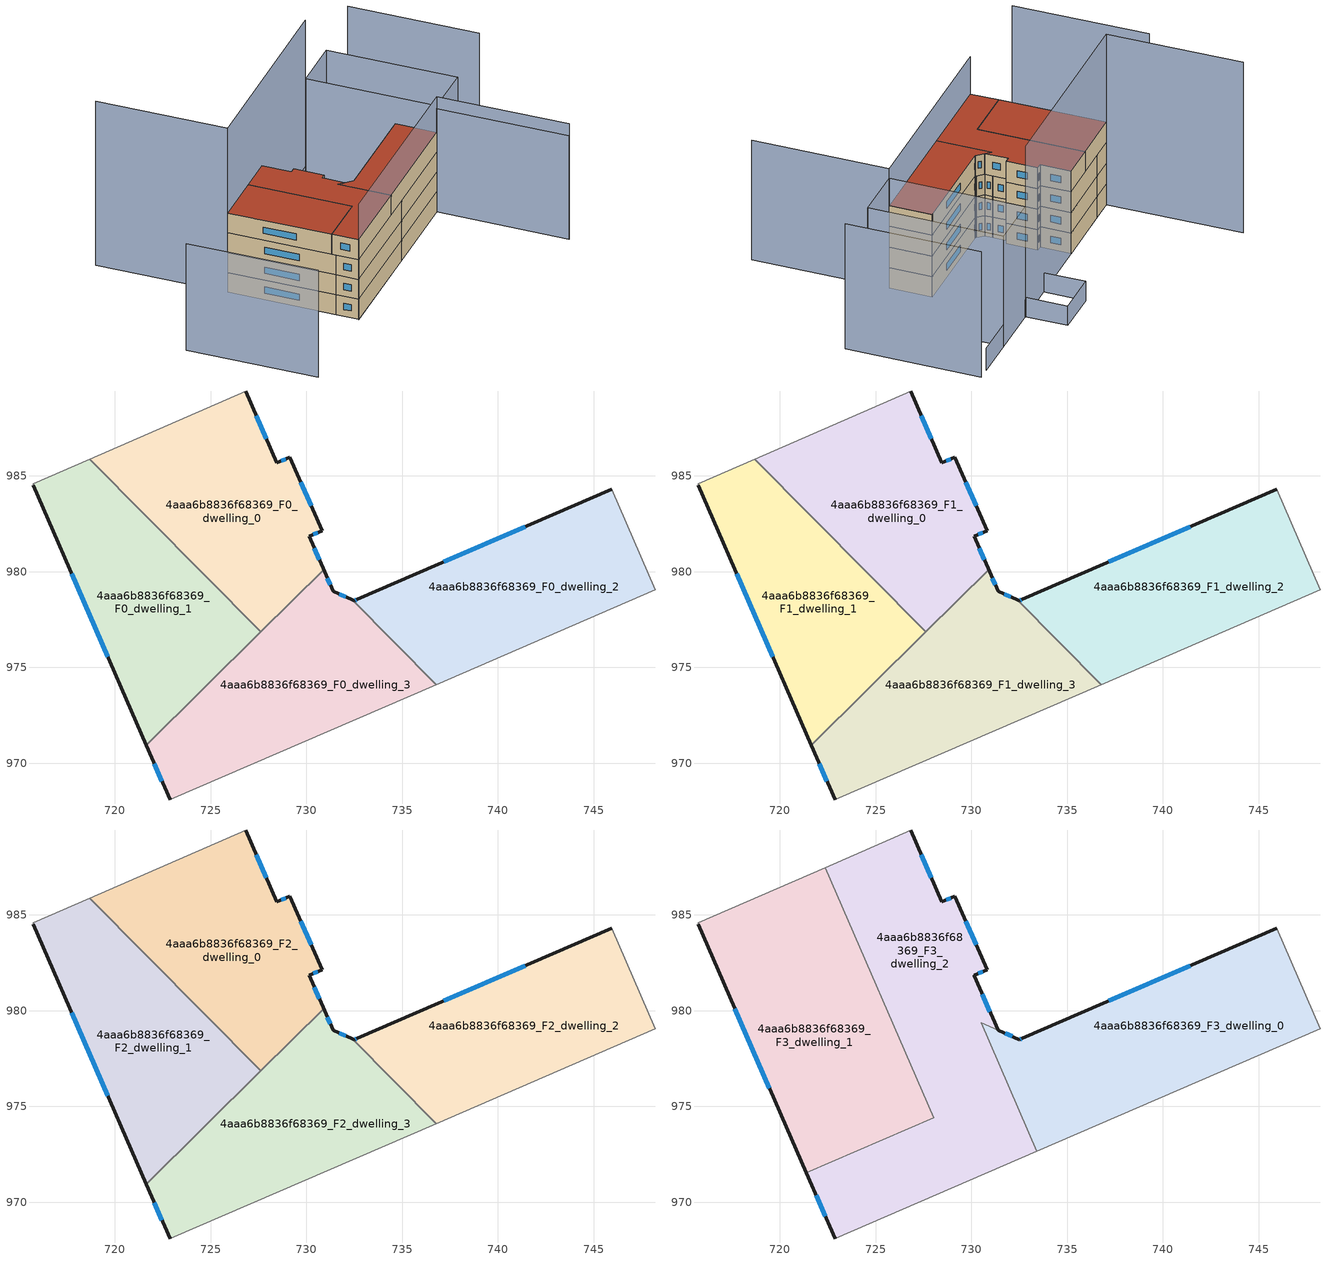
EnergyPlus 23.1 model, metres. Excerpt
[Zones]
4aaa6b8836f68369_F0_dwelling_0
 floor ground (EU_floor_Construction): 729.14,985.98 730.82,982.15 730.14,981.86 730.95,979.99 730.87,980.08 727.61,976.85 718.69,985.87 726.84,989.42 728.46,985.69 z0
 wall outside (EU_wall_Construction): 730.95,979.99 730.14,981.86 730.82,982.15 729.14,985.98 728.46,985.69 726.84,989.42 z0:3
 wall to 4aaa6b8836f68369_F0_dwelling_3 (EU_wall_Construction): 727.61,976.85 730.87,980.08 730.95,979.99 z0:3
 wall to 4aaa6b8836f68369_F0_dwelling_1 (EU_wall_Construction): 718.69,985.87 727.61,976.85 z0:3
 wall adiabatic (EU_wall_Construction): 726.84,989.42 718.69,985.87 z0:3
 window (EU_Window_Construction): 730.37,981.95 730.59,982.05 / 730.68,980.62 730.42,981.22 / 727.91,986.96 727.39,988.15 / 728.91,985.88 728.69,985.79 / 730.25,983.45 729.71,984.67 z1.02:1.98
4aaa6b8836f68369_F0_dwelling_1
 floor ground (EU_floor_Construction): 718.69,985.87 727.61,976.85 721.64,970.94 715.72,984.52 715.74,984.58 z0
 wall outside (EU_wall_Construction): 715.72,984.52 721.64,970.94 z0:3
 wall adiabatic (EU_wall_Construction): 718.69,985.87 715.74,984.58 715.72,984.52 z0:3
 wall to 4aaa6b8836f68369_F0_dwelling_3 (EU_wall_Construction): 721.64,970.94 727.61,976.85 z0:3
 window (EU_Window_Construction): 717.73,979.9 719.62,975.56 z1.02:1.98
4aaa6b8836f68369_F0_dwelling_2
 floor ground (EU_floor_Construction): 745.95,984.3 748.21,979.05 736.77,974.11 732.39,978.54 732.51,978.49 732.67,978.55 z0
 wall outside (EU_wall_Construction): 745.95,984.3 732.67,978.55 732.51,978.49 732.39,978.54 z0:3
 wall adiabatic (EU_wall_Construction): 736.77,974.11 748.21,979.05 745.95,984.3 z0:3
 wall to 4aaa6b8836f68369_F0_dwelling_3 (EU_wall_Construction): 732.39,978.54 736.77,974.11 z0:3
 window (EU_Window_Construction): 732.61,978.53 732.56,978.51 / 741.43,982.34 737.18,980.51 z1.02:1.98
4aaa6b8836f68369_F0_dwelling_3
 floor ground (EU_floor_Construction): 732.39,978.54 736.77,974.11 722.91,968.11 722.88,968.09 721.64,970.94 730.87,980.08 730.95,979.99 731.39,978.99 z0
 wall outside (EU_wall_Construction): 732.39,978.54 731.39,978.99 730.95,979.99 / 721.64,970.94 722.88,968.09 z0:3
 wall adiabatic (EU_wall_Construction): 722.88,968.09 722.91,968.11 736.77,974.11 z0:3
 window (EU_Window_Construction): 731.24,979.33 731.1,979.65 / 732.05,978.69 731.73,978.84 / 722.06,969.97 722.46,969.06 z1.02:1.98
4aaa6b8836f68369_F1_dwelling_0
 floor to 4aaa6b8836f68369_F0_dwelling_0 (EU_floor_Construction): 729.14,985.98 730.82,982.15 730.14,981.86 730.95,979.99 730.87,980.08 727.61,976.85 718.69,985.87 726.84,989.42 728.46,985.69 z3
 wall outside (EU_wall_Construction): 730.95,979.99 730.14,981.86 730.82,982.15 729.14,985.98 728.46,985.69 726.84,989.42 z3:6
 wall to 4aaa6b8836f68369_F1_dwelling_3 (EU_wall_Construction): 727.61,976.85 730.87,980.08 730.95,979.99 z3:6
 wall to 4aaa6b8836f68369_F1_dwelling_1 (EU_wall_Construction): 718.69,985.87 727.61,976.85 z3:6
 wall adiabatic (EU_wall_Construction): 726.84,989.42 718.69,985.87 z3:6
 window (EU_Window_Construction): 730.37,981.95 730.59,982.05 / 730.68,980.62 730.42,981.22 / 727.91,986.96 727.39,988.15 / 728.91,985.88 728.69,985.79 / 730.25,983.45 729.71,984.67 z4.02:4.98
4aaa6b8836f68369_F1_dwelling_1
 floor to 4aaa6b8836f68369_F0_dwelling_1 (EU_floor_Construction): 718.69,985.87 727.61,976.85 721.64,970.94 715.72,984.52 715.74,984.58 z3
 wall outside (EU_wall_Construction): 715.72,984.52 721.64,970.94 z3:6
 wall adiabatic (EU_wall_Construction): 718.69,985.87 715.74,984.58 715.72,984.52 z3:6
 wall to 4aaa6b8836f68369_F1_dwelling_3 (EU_wall_Construction): 721.64,970.94 727.61,976.85 z3:6
 window (EU_Window_Construction): 717.73,979.9 719.62,975.56 z4.02:4.98
4aaa6b8836f68369_F1_dwelling_2
 floor to 4aaa6b8836f68369_F0_dwelling_2 (EU_floor_Construction): 745.95,984.3 748.21,979.05 736.77,974.11 732.39,978.54 732.51,978.49 732.67,978.55 z3
 wall outside (EU_wall_Construction): 745.95,984.3 732.67,978.55 732.51,978.49 732.39,978.54 z3:6
 wall adiabatic (EU_wall_Construction): 736.77,974.11 748.21,979.05 745.95,984.3 z3:6
 wall to 4aaa6b8836f68369_F1_dwelling_3 (EU_wall_Construction): 732.39,978.54 736.77,974.11 z3:6
 window (EU_Window_Construction): 732.61,978.53 732.56,978.51 / 741.43,982.34 737.18,980.51 z4.02:4.98
4aaa6b8836f68369_F1_dwelling_3
 floor to 4aaa6b8836f68369_F0_dwelling_3 (EU_floor_Construction): 732.39,978.54 736.77,974.11 722.91,968.11 722.88,968.09 721.64,970.94 730.87,980.08 730.95,979.99 731.39,978.99 z3
 wall outside (EU_wall_Construction): 732.39,978.54 731.39,978.99 730.95,979.99 / 721.64,970.94 722.88,968.09 z3:6
 wall adiabatic (EU_wall_Construction): 722.88,968.09 722.91,968.11 736.77,974.11 z3:6
 window (EU_Window_Construction): 731.24,979.33 731.1,979.65 / 732.05,978.69 731.73,978.84 / 722.06,969.97 722.46,969.06 z4.02:4.98
4aaa6b8836f68369_F2_dwelling_0
 floor to 4aaa6b8836f68369_F1_dwelling_0 (EU_floor_Construction): 729.14,985.98 730.82,982.15 730.14,981.86 730.95,979.99 730.87,980.08 727.61,976.85 718.69,985.87 726.84,989.42 728.46,985.69 z6
 wall outside (EU_wall_Construction): 730.95,979.99 730.14,981.86 730.82,982.15 729.14,985.98 728.46,985.69 726.84,989.42 z6:9
 wall to 4aaa6b8836f68369_F2_dwelling_3 (EU_wall_Construction): 727.61,976.85 730.87,980.08 730.95,979.99 z6:9
 wall to 4aaa6b8836f68369_F2_dwelling_1 (EU_wall_Construction): 718.69,985.87 727.61,976.85 z6:9
 wall adiabatic (EU_wall_Construction): 726.84,989.42 718.69,985.87 z6:9
 window (EU_Window_Construction): 730.37,981.95 730.59,982.05 / 730.68,980.62 730.42,981.22 / 727.91,986.96 727.39,988.15 / 728.91,985.88 728.69,985.79 / 730.25,983.45 729.71,984.67 z7.02:7.98
4aaa6b8836f68369_F2_dwelling_1
 floor to 4aaa6b8836f68369_F1_dwelling_1 (EU_floor_Construction): 718.69,985.87 727.61,976.85 721.64,970.94 715.72,984.52 715.74,984.58 z6
 wall outside (EU_wall_Construction): 715.72,984.52 721.64,970.94 z6:9
 wall adiabatic (EU_wall_Construction): 718.69,985.87 715.74,984.58 715.72,984.52 z6:9
 wall to 4aaa6b8836f68369_F2_dwelling_3 (EU_wall_Construction): 721.64,970.94 727.61,976.85 z6:9
 window (EU_Window_Construction): 717.73,979.9 719.62,975.56 z7.02:7.98
4aaa6b8836f68369_F2_dwelling_2
 floor to 4aaa6b8836f68369_F1_dwelling_2 (EU_floor_Construction): 745.95,984.3 748.21,979.05 736.77,974.11 732.39,978.54 732.51,978.49 732.67,978.55 z6
 wall outside (EU_wall_Construction): 745.95,984.3 732.67,978.55 732.51,978.49 732.39,978.54 z6:9
 wall adiabatic (EU_wall_Construction): 736.77,974.11 748.21,979.05 745.95,984.3 z6:9
 wall to 4aaa6b8836f68369_F2_dwelling_3 (EU_wall_Construction): 732.39,978.54 736.77,974.11 z6:9
 window (EU_Window_Construction): 732.61,978.53 732.56,978.51 / 741.43,982.34 737.18,980.51 z7.02:7.98
4aaa6b8836f68369_F2_dwelling_3
 floor to 4aaa6b8836f68369_F1_dwelling_3 (EU_floor_Construction): 732.39,978.54 736.77,974.11 722.91,968.11 722.88,968.09 721.64,970.94 730.87,980.08 730.95,979.99 731.39,978.99 z6
 wall outside (EU_wall_Construction): 732.39,978.54 731.39,978.99 730.95,979.99 / 721.64,970.94 722.88,968.09 z6:9
 wall adiabatic (EU_wall_Construction): 722.88,968.09 722.91,968.11 736.77,974.11 z6:9
 window (EU_Window_Construction): 731.24,979.33 731.1,979.65 / 732.05,978.69 731.73,978.84 / 722.06,969.97 722.46,969.06 z7.02:7.98
4aaa6b8836f68369_F3_dwelling_0
 floor to 4aaa6b8836f68369_F2_dwelling_2 (EU_floor_Construction): 745.95,984.3 748.21,979.05 736.77,974.11 732.39,978.54 732.51,978.49 732.67,978.55 z9
 floor to 4aaa6b8836f68369_F2_dwelling_3 (EU_floor_Construction): 732.39,978.54 736.77,974.11 733.42,972.66 730.51,979.37 731.39,978.99 z9
 wall outside (EU_wall_Construction): 745.95,984.3 732.67,978.55 732.51,978.49 731.4,978.99 z9:12
 wall adiabatic (EU_wall_Construction): 733.42,972.66 748.21,979.05 745.95,984.3 z9:12
 wall to 4aaa6b8836f68369_F3_dwelling_2 (EU_wall_Construction): 731.39,978.99 730.51,979.37 733.42,972.66 z9:12
 window (EU_Window_Construction): 732.61,978.53 732.56,978.51 / 741.43,982.34 737.18,980.51 / 732.13,978.66 731.77,978.82 z10.02:10.98
 roof outside (EU_roof_Construction): 748.21,979.05 745.95,984.3 732.67,978.55 732.51,978.49 731.4,978.99 730.51,979.37 733.42,972.66 z12
4aaa6b8836f68369_F3_dwelling_1
 floor to 4aaa6b8836f68369_F2_dwelling_1 (EU_floor_Construction): 726.48,978 727.17,976.41 722.9,972.19 721.38,971.53 715.72,984.52 715.74,984.58 718.69,985.87 z9
 floor to 4aaa6b8836f68369_F2_dwelling_0 (EU_floor_Construction): 722.38,987.48 726.48,978 718.69,985.87 z9
 floor to 4aaa6b8836f68369_F2_dwelling_3 (EU_floor_Construction): 727.17,976.41 728.03,974.41 722.9,972.19 z9
 wall outside (EU_wall_Construction): 715.72,984.52 721.38,971.53 z9:12
 wall to 4aaa6b8836f68369_F3_dwelling_2 (EU_wall_Construction): 721.38,971.53 728.03,974.41 722.38,987.48 z9:12
 wall adiabatic (EU_wall_Construction): 722.38,987.48 715.74,984.58 715.72,984.52 z9:12
 window (EU_Window_Construction): 717.65,980.1 719.45,975.95 z10.02:10.98
 roof outside (EU_roof_Construction): 728.03,974.41 722.38,987.48 715.74,984.58 715.72,984.52 721.38,971.53 z12
4aaa6b8836f68369_F3_dwelling_2
 floor to 4aaa6b8836f68369_F2_dwelling_0 (EU_floor_Construction): 729.14,985.98 730.82,982.15 730.14,981.86 730.95,979.99 730.87,980.08 727.61,976.85 726.48,978 722.38,987.48 726.84,989.42 728.46,985.69 z9
 floor to 4aaa6b8836f68369_F2_dwelling_3 (EU_floor_Construction): 731.39,978.99 730.51,979.37 733.42,972.66 722.91,968.11 722.88,968.09 721.64,970.94 722.9,972.19 728.03,974.41 727.17,976.41 730.87,980.08 730.95,979.99 z9
 floor to 4aaa6b8836f68369_F2_dwelling_1 (EU_floor_Construction): 726.48,978 727.61,976.85 727.17,976.41 z9; 722.9,972.19 721.64,970.94 721.38,971.53 z9
 wall outside (EU_wall_Construction): 721.38,971.53 722.88,968.09 / 731.39,978.98 730.15,981.84 730.14,981.86 730.82,982.15 729.14,985.98 728.46,985.69 726.84,989.42 z9:12
 wall adiabatic (EU_wall_Construction): 722.88,968.09 722.91,968.11 733.41,972.66 / 726.84,989.42 722.38,987.48 z9:12
 window (EU_Window_Construction): 721.89,970.36 722.37,969.26 / 727.91,986.96 727.39,988.15 / 728.91,985.88 728.69,985.79 / 730.25,983.45 729.71,984.67 / 730.37,981.95 730.59,982.05 / 730.97,979.96 730.57,980.87 z10.02:10.98
 roof outside (EU_roof_Construction): 733.41,972.66 730.51,979.37 731.39,978.98 730.15,981.84 730.14,981.86 730.82,982.15 729.14,985.98 728.46,985.69 726.84,989.42 722.38,987.48 728.03,974.41 721.38,971.53 722.88,968.09 722.91,968.11 z12
shading: 722.82,968.08 748.21,979.05 / 748.21,979.05 755.4,962.41 z0:17.4; 755.37,962.45 748.2,979.05 z0:15.6; 748.21,979.05 741.08,995.56 / 741.08,995.56 747.79,998.46 / 747.79,998.46 754.92,981.94 / 754.92,981.94 748.21,979.05 z0:16; 761.94,984.99 754.8,1001.48 z0:18.2; 735.49,993.15 733.28,998.28 / 733.28,998.28 738.88,1000.69 / 738.88,1000.69 741.09,995.57 / 741.09,995.57 735.49,993.15 z0:2.8; 753.26,1000.81 741.08,995.56 z0:3.2; 702.15,978.62 709.4,962.11 z0:16.1; 741.12,995.64 715.73,984.58 / 715.73,984.58 708.52,1001.13 z0:24.8
[Building]
EU S2 Campaign: North Axis=0; Terrain=City; Solar Distribution=FullExterior
[Site:Location]
Vienna: Latitude=48; Longitude=16.5; Time Zone=1; Elevation=183
[SizingPeriod:WeatherFileDays]
AnnualSizingPeriod: Begin Month=1; Begin Day of Month=1; End Month=12; End Day of Month=31; Day of Week for Start Day=Monday; Use Weather File Daylight Saving Period=No; Use Weather File Rain and Snow Indicators=No
[MATERIAL]
EU_InternalMass_Material: Roughness=MediumRough; Thickness=0.1; Conductivity=1; Density=1800; Specific Heat=900; Thermal Absorptance=0.9; Solar Absorptance=0.7; Visible Absorptance=0.7
[MATERIAL:NOMASS] Roughness=MediumRough; Thermal Absorptance=0.9; Solar Absorptance=0.7; Visible Absorptance=0.7
Name | Thermal Resistance
EU_wall_NoMass | 0.942466
EU_roof_NoMass | 0.551687
EU_floor_NoMass | 0.66527
[WINDOWMATERIAL:SIMPLEGLAZINGSYSTEM]
EU_Window_SimpleGlazing: UFactor=2.03367; Solar Heat Gain Coefficient=0.65; Visible Transmittance=0.65
[CONSTRUCTION]
EU_wall_Construction: EU_wall_NoMass
EU_roof_Construction: EU_roof_NoMass
EU_floor_Construction: EU_floor_NoMass
EU_Window_Construction: EU_Window_SimpleGlazing
EU_InternalMass_Construction: EU_InternalMass_Material
[ZONE] Type=1; Multiplier=1; Ceiling Height=autocalculate; Floor Area=autocalculate; Part of Total Floor Area=Yes
Name | Volume
4aaa6b8836f68369_F0_dwelling_0; 4aaa6b8836f68369_F1_dwelling_0; 4aaa6b8836f68369_F2_dwelling_0 | 232.717
4aaa6b8836f68369_F3_dwelling_0 | 279.79
4aaa6b8836f68369_F0_dwelling_1; 4aaa6b8836f68369_F1_dwelling_1; 4aaa6b8836f68369_F2_dwelling_1 | 232.685
4aaa6b8836f68369_F3_dwelling_1 | 310.238
4aaa6b8836f68369_F0_dwelling_2; 4aaa6b8836f68369_F1_dwelling_2; 4aaa6b8836f68369_F2_dwelling_2 | 232.693
4aaa6b8836f68369_F3_dwelling_2 | 340.779
4aaa6b8836f68369_F0_dwelling_3; 4aaa6b8836f68369_F1_dwelling_3; 4aaa6b8836f68369_F2_dwelling_3 | 232.714
[INTERNALMASS] Construction=EU_InternalMass_Construction
Name | Zone or ZoneList | Surface Area
4aaa6b8836f68369_F0_dwelling_0_EU_InternalMass | 4aaa6b8836f68369_F0_dwelling_0 | 77.5726
4aaa6b8836f68369_F0_dwelling_1_EU_InternalMass | 4aaa6b8836f68369_F0_dwelling_1 | 77.5617
4aaa6b8836f68369_F0_dwelling_2_EU_InternalMass | 4aaa6b8836f68369_F0_dwelling_2 | 77.5641
4aaa6b8836f68369_F0_dwelling_3_EU_InternalMass | 4aaa6b8836f68369_F0_dwelling_3 | 77.5709
4aaa6b8836f68369_F1_dwelling_0_EU_InternalMass | 4aaa6b8836f68369_F1_dwelling_0 | 77.5726
4aaa6b8836f68369_F1_dwelling_1_EU_InternalMass | 4aaa6b8836f68369_F1_dwelling_1 | 77.5617
4aaa6b8836f68369_F1_dwelling_2_EU_InternalMass | 4aaa6b8836f68369_F1_dwelling_2 | 77.5641
4aaa6b8836f68369_F1_dwelling_3_EU_InternalMass | 4aaa6b8836f68369_F1_dwelling_3 | 77.5709
4aaa6b8836f68369_F2_dwelling_0_EU_InternalMass | 4aaa6b8836f68369_F2_dwelling_0 | 77.5726
4aaa6b8836f68369_F2_dwelling_1_EU_InternalMass | 4aaa6b8836f68369_F2_dwelling_1 | 77.5617
4aaa6b8836f68369_F2_dwelling_2_EU_InternalMass | 4aaa6b8836f68369_F2_dwelling_2 | 77.5641
4aaa6b8836f68369_F2_dwelling_3_EU_InternalMass | 4aaa6b8836f68369_F2_dwelling_3 | 77.5709
4aaa6b8836f68369_F3_dwelling_0_EU_InternalMass | 4aaa6b8836f68369_F3_dwelling_0 | 93.2613
4aaa6b8836f68369_F3_dwelling_1_EU_InternalMass | 4aaa6b8836f68369_F3_dwelling_1 | 103.407
4aaa6b8836f68369_F3_dwelling_2_EU_InternalMass | 4aaa6b8836f68369_F3_dwelling_2 | 113.59
[OTHEREQUIPMENT] Fuel Type=Electricity; Design Level Calculation Method=Watts/Area; Power per Zone Floor Area=1; Fraction Latent=0; Fraction Radiant=0; Fraction Lost=0; Carbon Dioxide Generation Rate=0; EndUse Subcategory=EU_Step8_InternalGains
Name | Zone or ZoneList or Space or SpaceList | Schedule
EU_Step8_InternalGain_4aaa6b8836f68369_F0_dwelling_0_f000 | 4aaa6b8836f68369_F0_dwelling_0 | EU_Step8_GainSchedule_4aaa6b8836f68369_F0_dwelling_0_f000
EU_Step8_InternalGain_4aaa6b8836f68369_F0_dwelling_1_f000 | 4aaa6b8836f68369_F0_dwelling_1 | EU_Step8_GainSchedule_4aaa6b8836f68369_F0_dwelling_1_f000
EU_Step8_InternalGain_4aaa6b8836f68369_F0_dwelling_2_f000 | 4aaa6b8836f68369_F0_dwelling_2 | EU_Step8_GainSchedule_4aaa6b8836f68369_F0_dwelling_2_f000
EU_Step8_InternalGain_4aaa6b8836f68369_F0_dwelling_3_f000 | 4aaa6b8836f68369_F0_dwelling_3 | EU_Step8_GainSchedule_4aaa6b8836f68369_F0_dwelling_3_f000
EU_Step8_InternalGain_4aaa6b8836f68369_F1_dwelling_0_f000 | 4aaa6b8836f68369_F1_dwelling_0 | EU_Step8_GainSchedule_4aaa6b8836f68369_F1_dwelling_0_f000
EU_Step8_InternalGain_4aaa6b8836f68369_F1_dwelling_1_f000 | 4aaa6b8836f68369_F1_dwelling_1 | EU_Step8_GainSchedule_4aaa6b8836f68369_F1_dwelling_1_f000
EU_Step8_InternalGain_4aaa6b8836f68369_F1_dwelling_2_f000 | 4aaa6b8836f68369_F1_dwelling_2 | EU_Step8_GainSchedule_4aaa6b8836f68369_F1_dwelling_2_f000
EU_Step8_InternalGain_4aaa6b8836f68369_F1_dwelling_3_f000 | 4aaa6b8836f68369_F1_dwelling_3 | EU_Step8_GainSchedule_4aaa6b8836f68369_F1_dwelling_3_f000
EU_Step8_InternalGain_4aaa6b8836f68369_F2_dwelling_0_f000 | 4aaa6b8836f68369_F2_dwelling_0 | EU_Step8_GainSchedule_4aaa6b8836f68369_F2_dwelling_0_f000
EU_Step8_InternalGain_4aaa6b8836f68369_F2_dwelling_1_f000 | 4aaa6b8836f68369_F2_dwelling_1 | EU_Step8_GainSchedule_4aaa6b8836f68369_F2_dwelling_1_f000
EU_Step8_InternalGain_4aaa6b8836f68369_F2_dwelling_2_f000 | 4aaa6b8836f68369_F2_dwelling_2 | EU_Step8_GainSchedule_4aaa6b8836f68369_F2_dwelling_2_f000
EU_Step8_InternalGain_4aaa6b8836f68369_F2_dwelling_3_f000 | 4aaa6b8836f68369_F2_dwelling_3 | EU_Step8_GainSchedule_4aaa6b8836f68369_F2_dwelling_3_f000
EU_Step8_InternalGain_4aaa6b8836f68369_F3_dwelling_0_f000 | 4aaa6b8836f68369_F3_dwelling_0 | EU_Step8_GainSchedule_4aaa6b8836f68369_F3_dwelling_0_f000
EU_Step8_InternalGain_4aaa6b8836f68369_F3_dwelling_1_f000 | 4aaa6b8836f68369_F3_dwelling_1 | EU_Step8_GainSchedule_4aaa6b8836f68369_F3_dwelling_1_f000
EU_Step8_InternalGain_4aaa6b8836f68369_F3_dwelling_2_f000 | 4aaa6b8836f68369_F3_dwelling_2 | EU_Step8_GainSchedule_4aaa6b8836f68369_F3_dwelling_2_f000
[ZONEVENTILATION:DESIGNFLOWRATE] Schedule=EU_AlwaysOn; Design Flow Rate Calculation Method=AirChanges/Hour; Air Changes per Hour=0.530523; Ventilation Type=Natural; Fan Pressure Rise=0; Fan Total Efficiency=1; Constant Term Coefficient=1; Temperature Term Coefficient=0; Velocity Term Coefficient=0; Velocity Squared Term Coefficient=0; Minimum Indoor Temperature=-100; Maximum Indoor Temperature=100; Delta Temperature=-100; Minimum Outdoor Temperature=-100; Maximum Outdoor Temperature=100; Maximum Wind Speed=40
Name | Zone or ZoneList or Space or SpaceList
EU_ConstantAir_4aaa6b8836f68369_F0_dwelling_0 | 4aaa6b8836f68369_F0_dwelling_0
EU_ConstantAir_4aaa6b8836f68369_F0_dwelling_1 | 4aaa6b8836f68369_F0_dwelling_1
EU_ConstantAir_4aaa6b8836f68369_F0_dwelling_2 | 4aaa6b8836f68369_F0_dwelling_2
EU_ConstantAir_4aaa6b8836f68369_F0_dwelling_3 | 4aaa6b8836f68369_F0_dwelling_3
EU_ConstantAir_4aaa6b8836f68369_F1_dwelling_0 | 4aaa6b8836f68369_F1_dwelling_0
EU_ConstantAir_4aaa6b8836f68369_F1_dwelling_1 | 4aaa6b8836f68369_F1_dwelling_1
EU_ConstantAir_4aaa6b8836f68369_F1_dwelling_2 | 4aaa6b8836f68369_F1_dwelling_2
EU_ConstantAir_4aaa6b8836f68369_F1_dwelling_3 | 4aaa6b8836f68369_F1_dwelling_3
EU_ConstantAir_4aaa6b8836f68369_F2_dwelling_0 | 4aaa6b8836f68369_F2_dwelling_0
EU_ConstantAir_4aaa6b8836f68369_F2_dwelling_1 | 4aaa6b8836f68369_F2_dwelling_1
EU_ConstantAir_4aaa6b8836f68369_F2_dwelling_2 | 4aaa6b8836f68369_F2_dwelling_2
EU_ConstantAir_4aaa6b8836f68369_F2_dwelling_3 | 4aaa6b8836f68369_F2_dwelling_3
EU_ConstantAir_4aaa6b8836f68369_F3_dwelling_0 | 4aaa6b8836f68369_F3_dwelling_0
EU_ConstantAir_4aaa6b8836f68369_F3_dwelling_1 | 4aaa6b8836f68369_F3_dwelling_1
EU_ConstantAir_4aaa6b8836f68369_F3_dwelling_2 | 4aaa6b8836f68369_F3_dwelling_2
[HVACTEMPLATE:THERMOSTAT] Constant Heating Setpoint=20; Constant Cooling Setpoint=50
EU_HeatOnly_4aaa6b8836f68369_F0_dwelling_0; EU_HeatOnly_4aaa6b8836f68369_F0_dwelling_1; EU_HeatOnly_4aaa6b8836f68369_F0_dwelling_2; EU_HeatOnly_4aaa6b8836f68369_F0_dwelling_3; EU_HeatOnly_4aaa6b8836f68369_F1_dwelling_0; EU_HeatOnly_4aaa6b8836f68369_F1_dwelling_1; EU_HeatOnly_4aaa6b8836f68369_F1_dwelling_2; EU_HeatOnly_4aaa6b8836f68369_F1_dwelling_3; EU_HeatOnly_4aaa6b8836f68369_F2_dwelling_0; EU_HeatOnly_4aaa6b8836f68369_F2_dwelling_1; EU_HeatOnly_4aaa6b8836f68369_F2_dwelling_2; EU_HeatOnly_4aaa6b8836f68369_F2_dwelling_3; EU_HeatOnly_4aaa6b8836f68369_F3_dwelling_0; EU_HeatOnly_4aaa6b8836f68369_F3_dwelling_1; EU_HeatOnly_4aaa6b8836f68369_F3_dwelling_2
[HVACTEMPLATE:ZONE:IDEALLOADSAIRSYSTEM] System Availability Schedule=EU_AlwaysOn; Maximum Heating Supply Air Temperature=50; Minimum Cooling Supply Air Temperature=13; Maximum Heating Supply Air Humidity Ratio=0.0156; Minimum Cooling Supply Air Humidity Ratio=0.0077; Heating Limit=NoLimit; Cooling Limit=NoLimit; Heating Availability Schedule=EU_AlwaysOn; Cooling Availability Schedule=EU_CoolingOff; Dehumidification Control Type=ConstantSensibleHeatRatio; Cooling Sensible Heat Ratio=0.7; Dehumidification Setpoint=60; Humidification Control Type=None; Humidification Setpoint=30; Outdoor Air Method=None; Outdoor Air Flow Rate per Person=0.00944; Outdoor Air Flow Rate per Zone Floor Area=0; Outdoor Air Flow Rate per Zone=0; Demand Controlled Ventilation Type=None; Outdoor Air Economizer Type=NoEconomizer; Heat Recovery Type=None; Sensible Heat Recovery Effectiveness=0.7; Latent Heat Recovery Effectiveness=0.65
Name | Template Thermostat
4aaa6b8836f68369_F0_dwelling_0 | EU_HeatOnly_4aaa6b8836f68369_F0_dwelling_0
4aaa6b8836f68369_F0_dwelling_1 | EU_HeatOnly_4aaa6b8836f68369_F0_dwelling_1
4aaa6b8836f68369_F0_dwelling_2 | EU_HeatOnly_4aaa6b8836f68369_F0_dwelling_2
4aaa6b8836f68369_F0_dwelling_3 | EU_HeatOnly_4aaa6b8836f68369_F0_dwelling_3
4aaa6b8836f68369_F1_dwelling_0 | EU_HeatOnly_4aaa6b8836f68369_F1_dwelling_0
4aaa6b8836f68369_F1_dwelling_1 | EU_HeatOnly_4aaa6b8836f68369_F1_dwelling_1
4aaa6b8836f68369_F1_dwelling_2 | EU_HeatOnly_4aaa6b8836f68369_F1_dwelling_2
4aaa6b8836f68369_F1_dwelling_3 | EU_HeatOnly_4aaa6b8836f68369_F1_dwelling_3
4aaa6b8836f68369_F2_dwelling_0 | EU_HeatOnly_4aaa6b8836f68369_F2_dwelling_0
4aaa6b8836f68369_F2_dwelling_1 | EU_HeatOnly_4aaa6b8836f68369_F2_dwelling_1
4aaa6b8836f68369_F2_dwelling_2 | EU_HeatOnly_4aaa6b8836f68369_F2_dwelling_2
4aaa6b8836f68369_F2_dwelling_3 | EU_HeatOnly_4aaa6b8836f68369_F2_dwelling_3
4aaa6b8836f68369_F3_dwelling_0 | EU_HeatOnly_4aaa6b8836f68369_F3_dwelling_0
4aaa6b8836f68369_F3_dwelling_1 | EU_HeatOnly_4aaa6b8836f68369_F3_dwelling_1
4aaa6b8836f68369_F3_dwelling_2 | EU_HeatOnly_4aaa6b8836f68369_F3_dwelling_2
[SIZING:ZONE] Zone Cooling Design Supply Air Temperature Input Method=SupplyAirTemperature; Zone Cooling Design Supply Air Temperature=13; Zone Heating Design Supply Air Temperature Input Method=SupplyAirTemperature; Zone Heating Design Supply Air Temperature=50; Zone Cooling Design Supply Air Humidity Ratio=0.008; Zone Heating Design Supply Air Humidity Ratio=0.008; Cooling Design Air Flow Method=DesignDay; Cooling Design Air Flow Rate=0; Cooling Minimum Air Flow per Zone Floor Area=0.000762; Cooling Minimum Air Flow=0; Cooling Minimum Air Flow Fraction=0.2; Heating Design Air Flow Method=DesignDay; Heating Design Air Flow Rate=0; Heating Maximum Air Flow per Zone Floor Area=0.002032; Heating Maximum Air Flow=0.141576; Heating Maximum Air Flow Fraction=0.3; Account for Dedicated Outdoor Air System=No; Dedicated Outdoor Air System Control Strategy=NeutralSupplyAir; Dedicated Outdoor Air Low Setpoint Temperature for Design=autosize; Dedicated Outdoor Air High Setpoint Temperature for Design=autosize; Zone Load Sizing Method=Sensible Load Only No Latent Load; Zone Latent Cooling Design Supply Air Humidity Ratio Input Method=HumidityRatioDifference; Zone Cooling Design Supply Air Humidity Ratio Difference=0.005; Zone Latent Heating Design Supply Air Humidity Ratio Input Method=HumidityRatioDifference; Zone Humidification Design Supply Air Humidity Ratio Difference=0.005
4aaa6b8836f68369_F0_dwelling_0; 4aaa6b8836f68369_F0_dwelling_1; 4aaa6b8836f68369_F0_dwelling_2; 4aaa6b8836f68369_F0_dwelling_3; 4aaa6b8836f68369_F1_dwelling_0; 4aaa6b8836f68369_F1_dwelling_1; 4aaa6b8836f68369_F1_dwelling_2; 4aaa6b8836f68369_F1_dwelling_3; 4aaa6b8836f68369_F2_dwelling_0; 4aaa6b8836f68369_F2_dwelling_1; 4aaa6b8836f68369_F2_dwelling_2; 4aaa6b8836f68369_F2_dwelling_3; 4aaa6b8836f68369_F3_dwelling_0; 4aaa6b8836f68369_F3_dwelling_1; 4aaa6b8836f68369_F3_dwelling_2
[SCHEDULE:CONSTANT]
Name | Hourly Value
EU_AlwaysOn | 1
EU_CoolingOff | 0
[SCHEDULE:FILE] Column Number=1; Rows to Skip at Top=0; Number of Hours of Data=8760; Column Separator=Comma; Interpolate to Timestep=No; Minutes per Item=60; Adjust Schedule for Daylight Savings=Yes
Name | File
EU_Step8_GainSchedule_4aaa6b8836f68369_F0_dwelling_0_f000 | ../../schedules/4aaa6b8836f68369/4aaa6b8836f68369_F0_dwelling_0_f000_gain.csv
EU_Step8_GainSchedule_4aaa6b8836f68369_F0_dwelling_1_f000 | ../../schedules/4aaa6b8836f68369/4aaa6b8836f68369_F0_dwelling_1_f000_gain.csv
EU_Step8_GainSchedule_4aaa6b8836f68369_F0_dwelling_2_f000 | ../../schedules/4aaa6b8836f68369/4aaa6b8836f68369_F0_dwelling_2_f000_gain.csv
EU_Step8_GainSchedule_4aaa6b8836f68369_F0_dwelling_3_f000 | ../../schedules/4aaa6b8836f68369/4aaa6b8836f68369_F0_dwelling_3_f000_gain.csv
EU_Step8_GainSchedule_4aaa6b8836f68369_F1_dwelling_0_f000 | ../../schedules/4aaa6b8836f68369/4aaa6b8836f68369_F1_dwelling_0_f000_gain.csv
EU_Step8_GainSchedule_4aaa6b8836f68369_F1_dwelling_1_f000 | ../../schedules/4aaa6b8836f68369/4aaa6b8836f68369_F1_dwelling_1_f000_gain.csv
EU_Step8_GainSchedule_4aaa6b8836f68369_F1_dwelling_2_f000 | ../../schedules/4aaa6b8836f68369/4aaa6b8836f68369_F1_dwelling_2_f000_gain.csv
EU_Step8_GainSchedule_4aaa6b8836f68369_F1_dwelling_3_f000 | ../../schedules/4aaa6b8836f68369/4aaa6b8836f68369_F1_dwelling_3_f000_gain.csv
EU_Step8_GainSchedule_4aaa6b8836f68369_F2_dwelling_0_f000 | ../../schedules/4aaa6b8836f68369/4aaa6b8836f68369_F2_dwelling_0_f000_gain.csv
EU_Step8_GainSchedule_4aaa6b8836f68369_F2_dwelling_1_f000 | ../../schedules/4aaa6b8836f68369/4aaa6b8836f68369_F2_dwelling_1_f000_gain.csv
EU_Step8_GainSchedule_4aaa6b8836f68369_F2_dwelling_2_f000 | ../../schedules/4aaa6b8836f68369/4aaa6b8836f68369_F2_dwelling_2_f000_gain.csv
EU_Step8_GainSchedule_4aaa6b8836f68369_F2_dwelling_3_f000 | ../../schedules/4aaa6b8836f68369/4aaa6b8836f68369_F2_dwelling_3_f000_gain.csv
EU_Step8_GainSchedule_4aaa6b8836f68369_F3_dwelling_0_f000 | ../../schedules/4aaa6b8836f68369/4aaa6b8836f68369_F3_dwelling_0_f000_gain.csv
EU_Step8_GainSchedule_4aaa6b8836f68369_F3_dwelling_1_f000 | ../../schedules/4aaa6b8836f68369/4aaa6b8836f68369_F3_dwelling_1_f000_gain.csv
EU_Step8_GainSchedule_4aaa6b8836f68369_F3_dwelling_2_f000 | ../../schedules/4aaa6b8836f68369/4aaa6b8836f68369_F3_dwelling_2_f000_gain.csv
